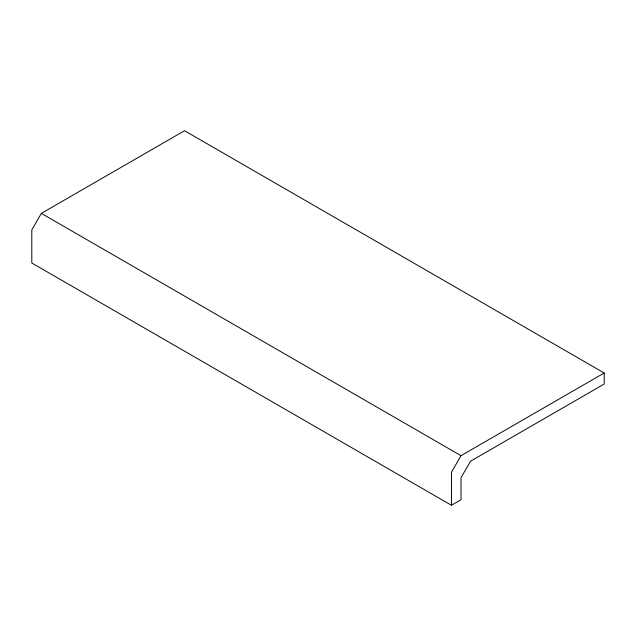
<?xml version="1.0" encoding="UTF-8"?>
<svg xmlns="http://www.w3.org/2000/svg" width="636" height="636" viewBox="0 0 636 636"><rect width="100%" height="100%" fill="white"/><g stroke="black" fill="none" stroke-linecap="round" stroke-linejoin="round"><path stroke-width="0.95" d="M41.348 213.386L31.8 229.922L31.8 262.994L451.465 505.278L461.005 499.769L461.005 477.723L470.553 461.187L604.2 384.033L604.2 373.006L184.535 130.722L41.348 213.386L461.005 455.678L604.2 373.006M461.005 455.678L451.465 472.214L451.465 505.278"/></g></svg>
